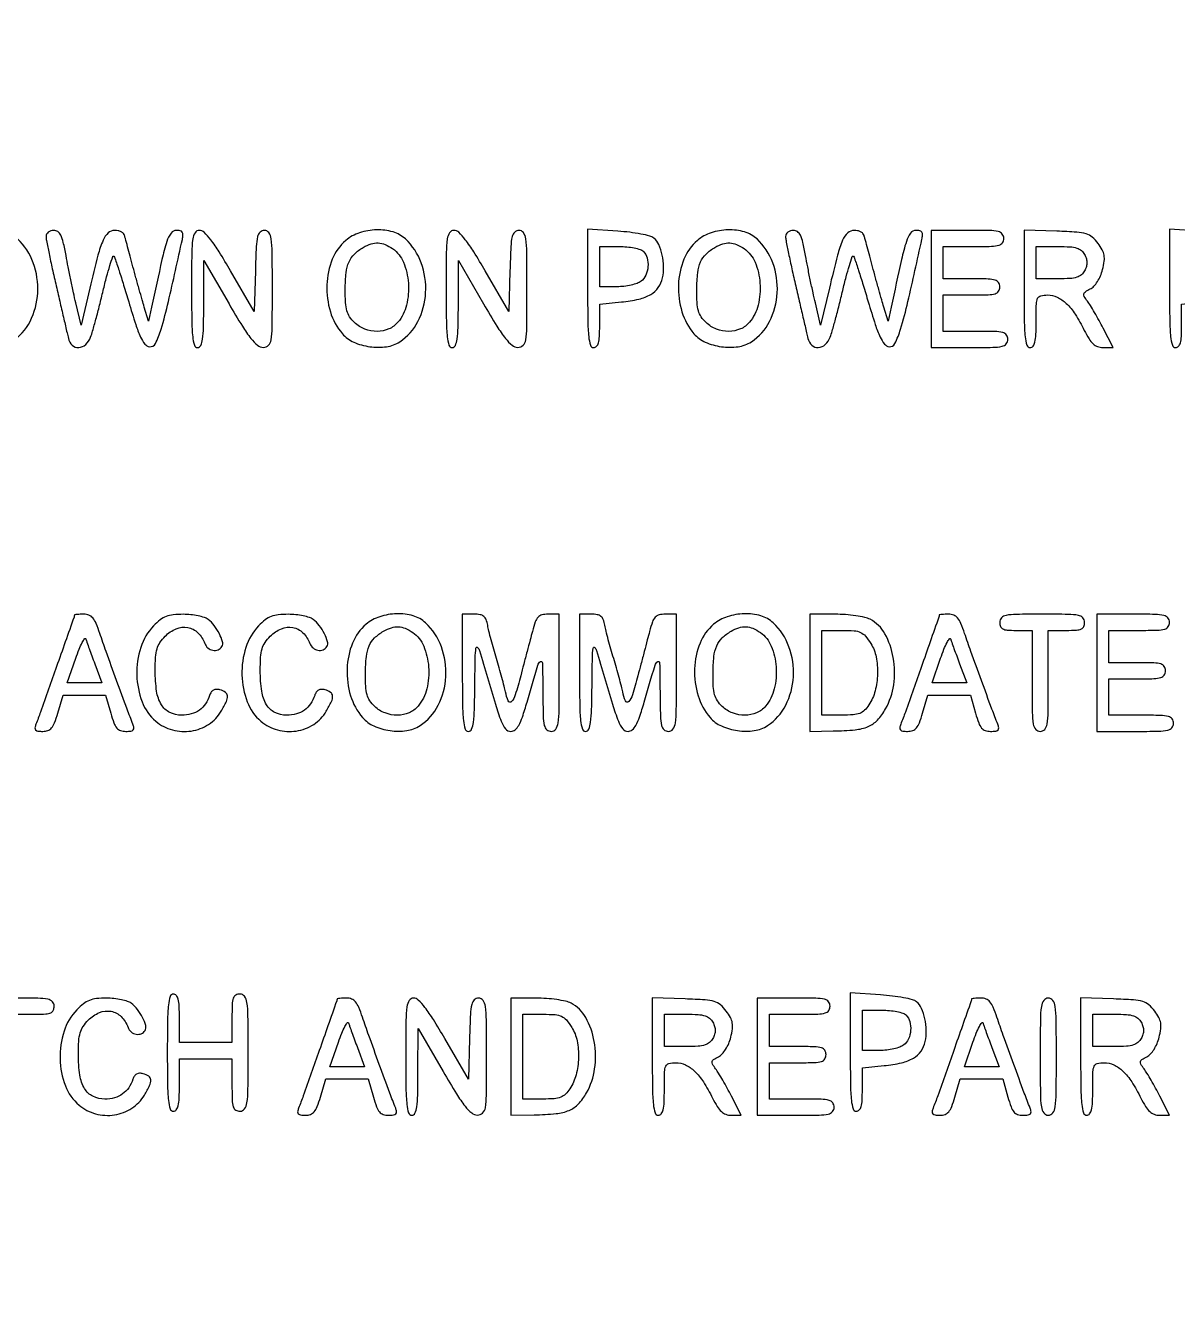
# Model space of a CAD drawing. Extents: x 0 to 1066, y 0 to 761.
# Drawn here: x 895.23 to 919.35, y 255.04 to 281.61 of the extents above; entities that cross this region are included whole.
import ezdxf

# ---------------------------------------------------------------- set-up
doc = ezdxf.new("R2010")
doc.units = 0
doc.header["$MEASUREMENT"] = 0

msp = doc.modelspace()

# ---------------------------------------------------------------- linework, layer by layer
for points in [[(183.390323, 95.266879, 0.000001), (192.989143, 95.254457, 0.000118)], [(479.458836, 95.240684, -0.000004), (502.524384, 95.211821, -0.198594)], [(710.559243, 95.267872, -0.000023), (733.258836, 95.240684, -0.000004), (756.324384, 95.211821, -0.198594)], [(542.992229, 95.24091, -0.000004), (565.972908, 95.212432, -0.198597)], [(606.442229, 95.24091, -0.000004), (629.422908, 95.212432, -0.198597)], [(669.892229, 95.24091, -0.000004), (692.872908, 95.212432, -0.198597)], [(895.068, 260.9064), (895.4487, 260.9064, 0.013964), (895.658458, 260.912259, 0.090841), (895.760663, 260.93695, 0.188085), (895.811234, 260.987995, 0.102588), (895.8294, 261.0756, 0.193568), (895.792202, 261.168085, 0.15568), (895.697213, 261.219621, 0.043488), (895.488205, 261.240867, 0.003595), (894.9411, 261.2448, 0.003595)]]:
    msp.add_lwpolyline(points, format="xyb")
for points in [[(409.06215, 749.15415), (40.8618, 749.132981), (40.8618, 380.65769), (40.8618, 12.1824), (501.2973, 12.1824), (961.7328, 12.1824), (961.7328, 380.646631), (961.7328, 749.110861), (961.41555, 749.1633, 0.040886), (961.153339, 749.184871, 0.000002), (934.190609, 749.194398, 0.000089), (904.448031, 749.199508, 0.000054), (869.1804, 749.195529, -0.000029), (813.61687, 749.186499, -0.000004), (696.10453, 749.175037, -0.000004), (556.774728, 749.163736, -0.000004)], [(893.813803, 277.106773, 0.123885), (893.530612, 276.714077, 0.085485), (893.417037, 276.175157, 0.082885), (893.489508, 275.613136, 0.104562), (893.741239, 275.154526, 0.111799), (893.979209, 274.978175, 0.06908), (894.315608, 274.882481, 0.069045), (894.665565, 274.882015, 0.111332), (894.943482, 274.986081, 0.131426), (895.324239, 275.41206, 0.103697), (895.484654, 276.011711, 0.101152), (895.39199, 276.638053, 0.118621), (895.061371, 277.137619, 0.118666), (894.801635, 277.284201, 0.075716), (894.455956, 277.328138, 0.073305), (894.100941, 277.266807, 0.095814)], [(895.6602, 277.191204, 0.047767), (895.668443, 277.105113, 0.002528), (895.722238, 276.834143, 0.003959), (895.790492, 276.512257, 0.00287), (895.871393, 276.154854, -0.000002), (895.9555, 275.792938, -0.000002), (896.033537, 275.457131, -0.000002), (896.099037, 275.175267, -0.000017), (896.126805, 275.05575, 0.147869), (896.208127, 274.914331, 0.205885), (896.343644, 274.864982, 0.176392), (896.489455, 274.927675, 0.11354), (896.592846, 275.082283, 0.021448), (896.635256, 275.210071, 0.003611), (896.704071, 275.458407, 0.003945), (896.780581, 275.751664, 0.003496), (896.855689, 276.058147, -0.006156), (896.92792, 276.346252, -0.010899), (896.995562, 276.581699, -0.005551), (897.056241, 276.769407, -0.556878), (897.07855, 276.77465, -0.11647), (897.10167, 276.737234, -0.001547), (897.187585, 276.476681, -0.004332), (897.283893, 276.172634, -0.00282), (897.390085, 275.819936, 0.006286), (897.536408, 275.345877, 0.030826), (897.638662, 275.085023, 0.058933), (897.728781, 274.939003, 0.190588), (897.825684, 274.883075, 0.326366), (897.948275, 274.947544, 0.039676), (898.066907, 275.247683, 0.018108), (898.221141, 275.825396, 0.002117), (898.513134, 277.12845, 0.040046), (898.526078, 277.22293, 0.15964), (898.511214, 277.278694, 0.190105), (898.468344, 277.309168, 0.060633), (898.389208, 277.3188, 0.243546), (898.276212, 277.26029, 0.075824), (898.188029, 277.084017, 0.023764), (898.086462, 276.70973, 0.001912), (897.869879, 275.7114), (897.806826, 275.4153), (897.716598, 275.7114, -0.004222), (897.672012, 275.862272, -0.001439), (897.609759, 276.082054, -0.00143), (897.542405, 276.325156, -0.001648), (897.479596, 276.5574, 0.00027), (897.421198, 276.775717, 0.000345), (897.367137, 276.976831, 0.000267), (897.3216, 277.145413, 0.002921), (897.302866, 277.21305, 0.133791), (897.278506, 277.253501, 0.071199), (897.230612, 277.287736, 0.062684), (897.16771, 277.310928, 0.057069), (897.098961, 277.3188, 0.191396), (896.961237, 277.264076, 0.101864), (896.854333, 277.111552, 0.038771), (896.746781, 276.798373, 0.004991), (896.57575, 276.109387), (896.391406, 275.33374), (896.282633, 275.79752, -0.004337), (896.234044, 276.013087, -0.002315), (896.17752, 276.280385, -0.002304), (896.122321, 276.553877, -0.003592), (896.077545, 276.79005, 0.011053), (896.020627, 277.067579, 0.057006), (895.968663, 277.21529, 0.121799), (895.905634, 277.29095, 0.159795), (895.820715, 277.3188, 0.077986), (895.759396, 277.309177, 0.090324), (895.707351, 277.281319, 0.100781), (895.672558, 277.239866, 0.124994)], [(898.7058, 276.0921, 0.003213), (898.710128, 275.418579, 0.022561), (898.729138, 275.091, 0.049302), (898.765053, 274.915277, 0.328801), (898.8327, 274.8654, 0.295501), (898.898072, 274.907731, 0.070336), (898.935806, 275.038431, 0.029944), (898.95584, 275.285994, 0.004715), (898.961437, 275.77485), (898.963274, 276.6843), (899.490187, 275.778157, 0.006242), (899.769561, 275.311224, 0.029041), (899.949282, 275.053937, 0.052989), (900.086526, 274.913438, 0.170079), (900.20745, 274.868707, 0.199339), (900.315731, 274.911473, 0.163117), (900.373425, 275.022906, 0.036571), (900.394504, 275.281781, 0.002034), (900.3978, 276.0921, 0.002367), (900.394169, 276.859272, 0.031318), (900.373784, 277.141583, 0.117824), (900.323977, 277.270277, 0.246563), (900.23156, 277.3188, 0.195513), (900.140755, 277.281882, 0.145553), (900.087452, 277.186456, 0.043894), (900.059939, 276.980193, 0.004128), (900.04121, 276.468918), (900.0171, 275.619036), (899.523917, 276.468918, 0.007787), (899.283838, 276.868183, 0.025041), (899.107001, 277.12281, 0.035073), (898.969147, 277.277718, 0.195814), (898.868267, 277.3188, 0.254619), (898.778261, 277.269788, 0.110911), (898.729751, 277.137958, 0.030502), (898.709487, 276.851786, 0.002427)], [(901.935403, 277.106773, 0.123885), (901.652212, 276.714077, 0.085485), (901.538637, 276.175157, 0.082885), (901.611108, 275.613136, 0.104562), (901.862839, 275.154526, 0.111799), (902.100809, 274.978175, 0.06908), (902.437208, 274.882481, 0.069045), (902.787165, 274.882015, 0.111332), (903.065082, 274.986081, 0.131426), (903.445839, 275.41206, 0.103697), (903.606254, 276.011711, 0.101152), (903.51359, 276.638053, 0.118621), (903.182971, 277.137619, 0.118666), (902.923235, 277.284201, 0.075716), (902.577556, 277.328138, 0.073305), (902.222541, 277.266807, 0.095814)], [(904.0356, 276.0921, 0.003213), (904.039928, 275.418579, 0.022561), (904.058938, 275.091, 0.049302), (904.094853, 274.915277, 0.328801), (904.1625, 274.8654, 0.295501), (904.227872, 274.907731, 0.070336), (904.265606, 275.038431, 0.029944), (904.28564, 275.285994, 0.004715), (904.291237, 275.77485), (904.293074, 276.6843), (904.819987, 275.778157, 0.006242), (905.099361, 275.311224, 0.029041), (905.279082, 275.053937, 0.052989), (905.416326, 274.913438, 0.170079), (905.53725, 274.868707, 0.199339), (905.645531, 274.911473, 0.163117), (905.703225, 275.022906, 0.036571), (905.724304, 275.281781, 0.002034), (905.7276, 276.0921, 0.002367), (905.723969, 276.859272, 0.031318), (905.703584, 277.141583, 0.117824), (905.653777, 277.270277, 0.246563), (905.56136, 277.3188, 0.195513), (905.470555, 277.281882, 0.145553), (905.417252, 277.186456, 0.043894), (905.389739, 276.980193, 0.004128), (905.37101, 276.468918), (905.3469, 275.619036), (904.853717, 276.468918, 0.007787), (904.613638, 276.868183, 0.025041), (904.436801, 277.12281, 0.035073), (904.298947, 277.277718, 0.195814), (904.198067, 277.3188, 0.254619), (904.108061, 277.269788, 0.110911), (904.059551, 277.137958, 0.030502), (904.039287, 276.851786, 0.002427)], [(906.9966, 276.103226, 0.003177), (907.000921, 275.423244, 0.022367), (907.019918, 275.092854, 0.048715), (907.05578, 274.915502, 0.329705), (907.1235, 274.8654, 0.208378), (907.183843, 274.89169, 0.11961), (907.223331, 274.962127, 0.055661), (907.244706, 275.093199, 0.012613), (907.2504, 275.318864), (907.2504, 275.772328), (907.70535, 275.819283, 0.029754), (908.071121, 275.879188, 0.076952), (908.319188, 275.976957, 0.106873), (908.477228, 276.121832, 0.100256), (908.565812, 276.32232, 0.058942), (908.588783, 276.554886, 0.048856), (908.55974, 276.802141, 0.051542), (908.488441, 277.019071, 0.114883), (908.383997, 277.156657, 0.111025), (908.300535, 277.199219, 0.015594), (908.110566, 277.24155, 0.017167), (907.878929, 277.277444, 0.01383), (907.628035, 277.300528), (906.9966, 277.341051)], [(909.295603, 277.106773, 0.123885), (909.012412, 276.714077, 0.085485), (908.898837, 276.175157, 0.082885), (908.971308, 275.613136, 0.104562), (909.223039, 275.154526, 0.111799), (909.461009, 274.978175, 0.06908), (909.797408, 274.882481, 0.069045), (910.147365, 274.882015, 0.111332), (910.425282, 274.986081, 0.131426), (910.806039, 275.41206, 0.103697), (910.966454, 276.011711, 0.101152), (910.87379, 276.638053, 0.118621), (910.543171, 277.137619, 0.118666), (910.283435, 277.284201, 0.075716), (909.937756, 277.328138, 0.073305), (909.582741, 277.266807, 0.095814)], [(911.142, 277.191204, 0.047767), (911.150243, 277.105113, 0.002528), (911.204038, 276.834143, 0.003959), (911.272292, 276.512257, 0.00287), (911.353193, 276.154854, -0.000002), (911.4373, 275.792938, -0.000002), (911.515337, 275.457131, -0.000002), (911.580837, 275.175267, -0.000017), (911.608605, 275.05575, 0.147869), (911.689927, 274.914331, 0.205885), (911.825444, 274.864982, 0.176392), (911.971255, 274.927675, 0.11354), (912.074646, 275.082283, 0.021448), (912.117056, 275.210071, 0.003611), (912.185871, 275.458407, 0.003945), (912.262381, 275.751664, 0.003496), (912.337489, 276.058147, -0.006156), (912.40972, 276.346252, -0.010899), (912.477362, 276.581699, -0.005551), (912.538041, 276.769407, -0.556878), (912.56035, 276.77465, -0.11647), (912.58347, 276.737234, -0.001547), (912.669385, 276.476681, -0.004332), (912.765693, 276.172634, -0.00282), (912.871885, 275.819936, 0.006286), (913.018208, 275.345877, 0.030826), (913.120462, 275.085023, 0.058933), (913.210581, 274.939003, 0.190588), (913.307484, 274.883075, 0.326366), (913.430075, 274.947544, 0.039676), (913.548707, 275.247683, 0.018108), (913.702941, 275.825396, 0.002117), (913.994934, 277.12845, 0.040046), (914.007878, 277.22293, 0.15964), (913.993014, 277.278694, 0.190105), (913.950144, 277.309168, 0.060633), (913.871008, 277.3188, 0.243546), (913.758012, 277.26029, 0.075824), (913.669829, 277.084017, 0.023764), (913.568262, 276.70973, 0.001912), (913.351679, 275.7114), (913.288626, 275.4153), (913.198398, 275.7114, -0.004222), (913.153812, 275.862272, -0.001439), (913.091559, 276.082054, -0.00143), (913.024205, 276.325156, -0.001648), (912.961396, 276.5574, 0.00027), (912.902998, 276.775717, 0.000345), (912.848937, 276.976831, 0.000267), (912.8034, 277.145413, 0.002921), (912.784666, 277.21305, 0.133791), (912.760306, 277.253501, 0.071199), (912.712412, 277.287736, 0.062684), (912.64951, 277.310928, 0.057069), (912.580761, 277.3188, 0.191396), (912.443037, 277.264076, 0.101864), (912.336133, 277.111552, 0.038771), (912.228581, 276.798373, 0.004991), (912.05755, 276.109387), (911.873206, 275.33374), (911.764433, 275.79752, -0.004337), (911.715844, 276.013087, -0.002315), (911.65932, 276.280385, -0.002304), (911.604121, 276.553877, -0.003592), (911.559345, 276.79005, 0.011053), (911.502427, 277.067579, 0.057006), (911.450463, 277.21529, 0.121799), (911.387434, 277.29095, 0.159795), (911.302515, 277.3188, 0.077986), (911.241196, 277.309177, 0.090324), (911.189151, 277.281319, 0.100781), (911.154358, 277.239866, 0.124994)], [(914.1876, 276.0921), (914.1876, 274.8654), (914.9913, 274.8654, 0.004147), (915.482009, 274.86947, 0.047763), (915.673388, 274.891003, 0.16431), (915.760794, 274.942593, 0.179874), (915.795, 275.0346, 0.157888), (915.76546, 275.125816, 0.176663), (915.68925, 275.177363, 0.055952), (915.524378, 275.199453, 0.005351), (915.1182, 275.2038), (914.4414, 275.2038), (914.4414, 275.5845), (914.4414, 275.9652), (915.0336, 275.9652, 0.006583), (915.383492, 275.969807, 0.063075), (915.530625, 275.992393, 0.183695), (915.59947, 276.043826, 0.142406), (915.6258, 276.1344, 0.142406), (915.59947, 276.224974, 0.183695), (915.530625, 276.276407, 0.063075), (915.383492, 276.298993, 0.006583), (915.0336, 276.3036), (914.4414, 276.3036), (914.4414, 276.642), (914.4414, 276.9804), (915.0759, 276.9804, 0.005909), (915.453926, 276.984867, 0.059311), (915.609938, 277.00719, 0.180365), (915.682456, 277.058688, 0.150217), (915.7104, 277.1496, 0.17273), (915.677727, 277.241357, 0.168559), (915.594075, 277.29295, 0.050222), (915.411522, 277.314649, 0.004487), (914.949, 277.3188), (914.1876, 277.3188)], [(916.1334, 276.095521, 0.003202), (916.137726, 275.420013, 0.022501), (916.156732, 275.09157, 0.049121), (916.19263, 274.915347, 0.329081), (916.2603, 274.8654, 0.232029), (916.322037, 274.89568, 0.108427), (916.361169, 274.9782, 0.047315), (916.381901, 275.134057, 0.00942), (916.3872, 275.4153, -0.00595), (916.391507, 275.777265, -0.096871), (916.417544, 275.895398, -0.238613), (916.48221, 275.949015, -0.056005), (916.626253, 275.9652, -0.111153), (916.827705, 275.919856, -0.081177), (917.01702, 275.789001, -0.058854), (917.20271, 275.562371, -0.025924), (917.394572, 275.22495, 0.021841), (917.494316, 275.046153, 0.069009), (917.58147, 274.940627, 0.100305), (917.673978, 274.884832, 0.085906), (917.786245, 274.8654), (917.99745, 274.8654), (917.791273, 275.26725, 0.006834), (917.703206, 275.433272, 0.006481), (917.609098, 275.599812, 0.006451), (917.522051, 275.74496, 0.022591), (917.460627, 275.835075, -0.02569), (917.394048, 275.934064, -0.192002), (917.385129, 275.988864, -0.198014), (917.416463, 276.03379, -0.027525), (917.517328, 276.090975, 0.089041), (917.595281, 276.148814, 0.046566), (917.669798, 276.244476, 0.042448), (917.733034, 276.364802, 0.038847), (917.777264, 276.497663, 0.026721), (917.811234, 276.674022, 0.076578), (917.809242, 276.798441, 0.082928), (917.770216, 276.910784, 0.035157), (917.683872, 277.045462, 0.057331), (917.561302, 277.17574, 0.10358), (917.432917, 277.245032, 0.055706), (917.237785, 277.279974, 0.007564), (916.822558, 277.301071), (916.1334, 277.325643)], [(919.179, 276.103226, 0.003177), (919.183321, 275.423244, 0.022367), (919.202318, 275.092854, 0.048715), (919.23818, 274.915502, 0.329705), (919.3059, 274.8654, 0.208378), (919.366243, 274.89169, 0.11961), (919.405731, 274.962127, 0.055661), (919.427106, 275.093199, 0.012613), (919.4328, 275.318864), (919.4328, 275.772328), (919.88775, 275.819283, 0.029754), (920.253521, 275.879188, 0.076952), (920.501588, 275.976957, 0.106873), (920.659628, 276.121832, 0.100256), (920.748212, 276.32232, 0.058942), (920.771183, 276.554886, 0.048856), (920.74214, 276.802141, 0.051542), (920.670841, 277.019071, 0.114883), (920.566397, 277.156657, 0.111025), (920.482935, 277.199219, 0.015594), (920.292966, 277.24155, 0.017167), (920.061329, 277.277444, 0.01383), (919.810435, 277.300528), (919.179, 277.341051)], [(902.914497, 276.935039, -0.143223), (903.142198, 276.650723, -0.079931), (903.24466, 276.215553, -0.077332), (903.206465, 275.754418, -0.11509), (903.025196, 275.39415, -0.119537), (902.836784, 275.254595, -0.098447), (902.591127, 275.203952, -0.09388), (902.334677, 275.250662, -0.097006), (902.116403, 275.387747, -0.056872), (902.015483, 275.50684, -0.080028), (901.957587, 275.633196, -0.054705), (901.929763, 275.804924, -0.014142), (901.923291, 276.085697, -0.025001), (901.942355, 276.430555, -0.075567), (902.001782, 276.657538, -0.098225), (902.115237, 276.822405, -0.062967), (902.3013, 276.962819, -0.051006), (902.466066, 277.036158, -0.090781), (902.612714, 277.056195, -0.090761), (902.756971, 277.022981, -0.050966)], [(908.16408, 276.87888, -0.13151), (908.243234, 276.741869, -0.084316), (908.2606, 276.557915, -0.084006), (908.216213, 276.377881, -0.128741), (908.11755, 276.252167, -0.079472), (908.036195, 276.208701, -0.027293), (907.907372, 276.172004, -0.026323), (907.758463, 276.146396, -0.027554), (907.60995, 276.137091), (907.2504, 276.1344), (907.2504, 276.5574), (907.2504, 276.9804), (907.65648, 276.9804, -0.022886), (907.819385, 276.97294, -0.026473), (907.973096, 276.950579, -0.026952), (908.099295, 276.918181, -0.120635)], [(910.274697, 276.935039, -0.143223), (910.502398, 276.650723, -0.079931), (910.60486, 276.215553, -0.077332), (910.566665, 275.754418, -0.11509), (910.385396, 275.39415, -0.119537), (910.196984, 275.254595, -0.098447), (909.951327, 275.203952, -0.09388), (909.694877, 275.250662, -0.097006), (909.476603, 275.387747, -0.056872), (909.375683, 275.50684, -0.080028), (909.317787, 275.633196, -0.054705), (909.289963, 275.804924, -0.014142), (909.283491, 276.085697, -0.025001), (909.302555, 276.430555, -0.075567), (909.361982, 276.657538, -0.098225), (909.475437, 276.822405, -0.062967), (909.6615, 276.962819, -0.051006), (909.826266, 277.036158, -0.090781), (909.972914, 277.056195, -0.090761), (910.117171, 277.022981, -0.050966)], [(917.4024, 276.8112, -0.049536), (917.438562, 276.723826, -0.073486), (917.450653, 276.642, -0.073486), (917.438562, 276.560174, -0.049536), (917.4024, 276.4728, -0.09537), (917.333505, 276.387875, -0.100861), (917.239266, 276.336633, -0.059921), (917.094232, 276.310648, -0.014397), (916.849523, 276.3036), (916.3872, 276.3036), (916.3872, 276.642), (916.3872, 276.9804), (916.849523, 276.9804, -0.014397), (917.094232, 276.973352, -0.059921), (917.239266, 276.947367, -0.100861), (917.333505, 276.896125, -0.09537)], [(896.252395, 269.26065, -0.084799), (896.245891, 269.222634, -0.000052), (895.87992, 268.183862, -0.000388), (895.544376, 267.234128, -0.009822), (895.447375, 266.97645, 0.060048), (895.427783, 266.902719, 0.230938), (895.442032, 266.858862, 0.170663), (895.490125, 266.834754, 0.031659), (895.590379, 266.8284, 0.086283), (895.698494, 266.847197, 0.134827), (895.775323, 266.901159, 0.082591), (895.837396, 267.00817, 0.018432), (895.904868, 267.2091), (896.017276, 267.5898), (896.462243, 267.5898), (896.907211, 267.5898), (897.0138, 267.2091, 0.017944), (897.079185, 267.00419, 0.087286), (897.139412, 266.898731, 0.141822), (897.216634, 266.846352, 0.078722), (897.329946, 266.8284, 0.029308), (897.435092, 266.834568, 0.166988), (897.484822, 266.858476, 0.236769), (897.499664, 266.902266, 0.061225), (897.47989, 266.97645, -0.006965), (897.357601, 267.292806, -0.001209), (897.136345, 267.89424, -0.001323), (896.916617, 268.500987, -0.005089), (896.784852, 268.87995, 0.017403), (896.706081, 269.0897, 0.074917), (896.637322, 269.203475, 0.125362), (896.557616, 269.261372, 0.094981), (896.451049, 269.2818, 0.00999), (896.374884, 269.280278, 0.016528), (896.310752, 269.275587, 0.010464), (896.259648, 269.269062, 0.371455)], [(897.911029, 269.03732, 0.114205), (897.643161, 268.58694, 0.083506), (897.560234, 268.008964, 0.085163), (897.670764, 267.446494, 0.127519), (897.959203, 267.040427, 0.108551), (898.305066, 266.858935, 0.105254), (898.699205, 266.836343, 0.106878), (899.063622, 266.975773, 0.11522), (899.326318, 267.250512, 0.021165), (899.434999, 267.453661, 0.127063), (899.458165, 267.570249, 0.232712), (899.415427, 267.645958, 0.086167), (899.300943, 267.698143, 0.067058), (899.224089, 267.707555, 0.120753), (899.162962, 267.691791, 0.12276), (899.116709, 267.649809, 0.07065), (899.083901, 267.581611, -0.072622), (898.997776, 267.404371, -0.089596), (898.869295, 267.273459, -0.08774), (898.700831, 267.193938, -0.066597), (898.497987, 267.1668, -0.114856), (898.247875, 267.225022, -0.145297), (898.074322, 267.385408, -0.099183), (897.974715, 267.668334, -0.035212), (897.9444, 268.098269, -0.014703), (897.952729, 268.381443, -0.055361), (897.982625, 268.556221, -0.07729), (898.044079, 268.688712, -0.049247), (898.152055, 268.820345, -0.096703), (898.385625, 268.977612, -0.146157), (898.627627, 269.004224, -0.15206), (898.837832, 268.89411, -0.107279), (898.983338, 268.66845, 0.127947), (899.049611, 268.574326, 0.131147), (899.15276, 268.525514, 0.142401), (899.260076, 268.536466, 0.159485), (899.339219, 268.603252, 0.211029), (899.353363, 268.705373, 0.047286), (899.287819, 268.872949, 0.046742), (899.179702, 269.04511, 0.065556), (899.051531, 269.173359, 0.088545), (898.974429, 269.213319, 0.025252), (898.843336, 269.246936, 0.02458), (898.688906, 269.270494, 0.023821), (898.531278, 269.279109, 0.026305), (898.32123, 269.269519, 0.068477), (898.174386, 269.234366, 0.074054), (898.049248, 269.162792, 0.034872)], [(900.110629, 269.03732, 0.114205), (899.842761, 268.58694, 0.083506), (899.759834, 268.008964, 0.085163), (899.870364, 267.446494, 0.127519), (900.158803, 267.040427, 0.108551), (900.504666, 266.858935, 0.105254), (900.898805, 266.836343, 0.106878), (901.263222, 266.975773, 0.11522), (901.525918, 267.250512, 0.021165), (901.634599, 267.453661, 0.127063), (901.657765, 267.570249, 0.232712), (901.615027, 267.645958, 0.086167), (901.500543, 267.698143, 0.067058), (901.423689, 267.707555, 0.120753), (901.362562, 267.691791, 0.12276), (901.316309, 267.649809, 0.07065), (901.283501, 267.581611, -0.072622), (901.197376, 267.404371, -0.089596), (901.068895, 267.273459, -0.08774), (900.900431, 267.193938, -0.066597), (900.697587, 267.1668, -0.114856), (900.447475, 267.225022, -0.145297), (900.273922, 267.385408, -0.099183), (900.174315, 267.668334, -0.035212), (900.144, 268.098269, -0.014703), (900.152329, 268.381443, -0.055361), (900.182225, 268.556221, -0.07729), (900.243679, 268.688712, -0.049247), (900.351655, 268.820345, -0.096703), (900.585225, 268.977612, -0.146157), (900.827227, 269.004224, -0.15206), (901.037432, 268.89411, -0.107279), (901.182938, 268.66845, 0.127947), (901.249211, 268.574326, 0.131147), (901.35236, 268.525514, 0.142401), (901.459676, 268.536466, 0.159485), (901.538819, 268.603252, 0.211029), (901.552963, 268.705373, 0.047286), (901.487419, 268.872949, 0.046742), (901.379302, 269.04511, 0.065556), (901.251131, 269.173359, 0.088545), (901.174029, 269.213319, 0.025252), (901.042936, 269.246936, 0.02458), (900.888506, 269.270494, 0.023821), (900.730878, 269.279109, 0.026305), (900.52083, 269.269519, 0.068477), (900.373986, 269.234366, 0.074054), (900.248848, 269.162792, 0.034872)], [(902.358403, 269.069773, 0.123885), (902.075212, 268.677077, 0.085485), (901.961637, 268.138157, 0.082885), (902.034108, 267.576136, 0.104562), (902.285839, 267.117526, 0.111799), (902.523809, 266.941175, 0.06908), (902.860208, 266.845481, 0.069045), (903.210165, 266.845015, 0.111332), (903.488082, 266.949081, 0.131426), (903.868839, 267.37506, 0.103697), (904.029254, 267.974711, 0.101152), (903.93659, 268.601053, 0.118621), (903.605971, 269.100619, 0.118666), (903.346235, 269.247201, 0.075716), (903.000556, 269.291138, 0.073305), (902.645541, 269.229807, 0.095814)], [(904.374, 268.0551, 0.003213), (904.378328, 267.381579, 0.022561), (904.397338, 267.054, 0.049302), (904.433253, 266.878277, 0.328801), (904.5009, 266.8284, 0.305395), (904.567134, 266.873016, 0.062503), (904.605402, 267.016664, 0.027449), (904.62721, 267.28656, 0.004264), (904.636437, 267.82245, -0.002416), (904.643785, 268.365922, -0.029471), (904.659846, 268.573343, -0.603012), (904.691612, 268.584914, -0.138127), (904.732091, 268.5204, 0.001112), (905.065607, 267.394784, 0.020238), (905.187204, 267.040651, 0.077221), (905.279419, 266.881577, 0.226588), (905.390737, 266.8284, 0.178321), (905.478945, 266.860892, 0.090477), (905.554767, 266.953802, 0.045479), (905.631422, 267.12868, 0.010027), (905.729009, 267.44175, -0.001209), (905.955305, 268.215515, -0.180504), (906.010126, 268.288517, -0.586533), (906.051168, 268.266553, -0.002598), (906.059321, 267.65325, 0.004063), (906.067482, 267.15021, 0.046466), (906.090647, 266.953491, 0.159576), (906.142938, 266.863536, 0.183972), (906.2352, 266.8284, 0.240299), (906.329522, 266.876509, 0.123223), (906.380333, 267.002887, 0.031956), (906.400811, 267.282238, 0.002322), (906.4044, 268.0551), (906.4044, 269.2818), (906.169835, 269.2818, 0.057703), (906.039747, 269.266737, 0.150789), (905.959417, 269.219684, 0.102355), (905.901477, 269.122496, 0.018959), (905.84048, 268.92225, 0.000085), (905.793737, 268.744826, 0.000034), (905.72945, 268.500572, 0.000033), (905.660016, 268.23662, 0.000041), (905.595614, 267.99165, -0.009374), (905.482179, 267.590752, -0.115475), (905.403191, 267.454201, -0.538762), (905.336254, 267.465823, -0.053672), (905.277597, 267.65325, 0.012912), (905.250467, 267.773509, 0.003926), (905.203247, 267.954241, 0.003928), (905.147136, 268.155994, 0.004276), (905.089378, 268.3512, -0.00492), (905.031894, 268.546406, -0.004529), (904.976602, 268.748159, -0.004526), (904.930571, 268.928901, -0.014927), (904.904881, 269.04915, 0.043617), (904.871978, 269.169063, 0.134321), (904.823398, 269.236821, 0.130778), (904.746229, 269.271434, 0.040414), (904.618198, 269.2818), (904.374, 269.2818)], [(906.8274, 268.0551, 0.003213), (906.831728, 267.381579, 0.022561), (906.850738, 267.054, 0.049302), (906.886653, 266.878277, 0.328801), (906.9543, 266.8284, 0.305395), (907.020534, 266.873016, 0.062503), (907.058802, 267.016664, 0.027449), (907.08061, 267.28656, 0.004264), (907.089837, 267.82245, -0.002416), (907.097185, 268.365922, -0.029471), (907.113246, 268.573343, -0.603012), (907.145012, 268.584914, -0.138127), (907.185491, 268.5204, 0.001112), (907.519007, 267.394784, 0.020238), (907.640604, 267.040651, 0.077221), (907.732819, 266.881577, 0.226588), (907.844137, 266.8284, 0.178321), (907.932345, 266.860892, 0.090477), (908.008167, 266.953802, 0.045479), (908.084822, 267.12868, 0.010027), (908.182409, 267.44175, -0.001209), (908.408705, 268.215515, -0.180504), (908.463526, 268.288517, -0.586533), (908.504568, 268.266553, -0.002598), (908.512721, 267.65325, 0.004063), (908.520882, 267.15021, 0.046466), (908.544047, 266.953491, 0.159576), (908.596338, 266.863536, 0.183972), (908.6886, 266.8284, 0.240299), (908.782922, 266.876509, 0.123223), (908.833733, 267.002887, 0.031956), (908.854211, 267.282238, 0.002322), (908.8578, 268.0551), (908.8578, 269.2818), (908.623235, 269.2818, 0.057703), (908.493147, 269.266737, 0.150789), (908.412817, 269.219684, 0.102355), (908.354877, 269.122496, 0.018959), (908.29388, 268.92225, 0.000085), (908.247137, 268.744826, 0.000034), (908.18285, 268.500572, 0.000033), (908.113416, 268.23662, 0.000041), (908.049014, 267.99165, -0.009374), (907.935579, 267.590752, -0.115475), (907.856591, 267.454201, -0.538762), (907.789654, 267.465823, -0.053672), (907.730997, 267.65325, 0.012912), (907.703867, 267.773509, 0.003926), (907.656647, 267.954241, 0.003928), (907.600536, 268.155994, 0.004276), (907.542778, 268.3512, -0.00492), (907.485294, 268.546406, -0.004529), (907.430002, 268.748159, -0.004526), (907.383971, 268.928901, -0.014927), (907.358281, 269.04915, 0.043617), (907.325378, 269.169063, 0.134321), (907.276798, 269.236821, 0.130778), (907.199629, 269.271434, 0.040414), (907.071598, 269.2818), (906.8274, 269.2818)], [(909.634003, 269.069773, 0.123885), (909.350812, 268.677077, 0.085485), (909.237237, 268.138157, 0.082885), (909.309708, 267.576136, 0.104562), (909.561439, 267.117526, 0.111799), (909.799409, 266.941175, 0.06908), (910.135808, 266.845481, 0.069045), (910.485765, 266.845015, 0.111332), (910.763682, 266.949081, 0.131426), (911.144439, 267.37506, 0.103697), (911.304854, 267.974711, 0.101152), (911.21219, 268.601053, 0.118621), (910.881571, 269.100619, 0.118666), (910.621835, 269.247201, 0.075716), (910.276156, 269.291138, 0.073305), (909.921141, 269.229807, 0.095814)], [(911.6496, 268.0551), (911.6496, 266.8284), (912.13605, 266.836833, 0.018847), (912.59902, 266.862333, 0.076273), (912.872429, 266.930681, 0.107083), (913.063618, 267.064469, 0.057946), (913.233822, 267.297364, 0.09461), (913.404813, 267.802018, 0.077415), (913.395401, 268.372631, 0.083451), (913.219767, 268.873065, 0.148656), (912.909584, 269.174803, 0.065462), (912.79724, 269.215266, 0.01784), (912.611259, 269.248974, 0.017725), (912.395631, 269.272391, 0.017594), (912.17835, 269.280553), (911.6496, 269.2818)], [(914.356795, 269.26065, -0.084799), (914.350291, 269.222634, -0.000052), (913.98432, 268.183862, -0.000388), (913.648776, 267.234128, -0.009822), (913.551775, 266.97645, 0.060048), (913.532183, 266.902719, 0.230938), (913.546432, 266.858862, 0.170663), (913.594525, 266.834754, 0.031659), (913.694779, 266.8284, 0.086283), (913.802894, 266.847197, 0.134827), (913.879723, 266.901159, 0.082591), (913.941796, 267.00817, 0.018432), (914.009268, 267.2091), (914.121676, 267.5898), (914.566643, 267.5898), (915.011611, 267.5898), (915.1182, 267.2091, 0.017944), (915.183585, 267.00419, 0.087286), (915.243812, 266.898731, 0.141822), (915.321034, 266.846352, 0.078722), (915.434346, 266.8284, 0.029308), (915.539492, 266.834568, 0.166988), (915.589222, 266.858476, 0.236769), (915.604064, 266.902266, 0.061225), (915.58429, 266.97645, -0.006965), (915.462001, 267.292806, -0.001209), (915.240745, 267.89424, -0.001323), (915.021017, 268.500987, -0.005089), (914.889252, 268.87995, 0.017403), (914.810481, 269.0897, 0.074917), (914.741722, 269.203475, 0.125362), (914.662016, 269.261372, 0.094981), (914.555449, 269.2818, 0.00999), (914.479284, 269.280278, 0.016528), (914.415152, 269.275587, 0.010464), (914.364048, 269.269062, 0.371455)], [(915.6258, 269.1126, 0.094959), (915.642363, 269.026174, 0.184152), (915.68925, 268.975125, 0.098846), (915.782239, 268.94973, 0.017388), (915.9642, 268.9434), (916.3026, 268.9434), (916.3026, 267.8859, 0.002827), (916.306331, 267.225941, 0.036854), (916.327134, 266.981738, 0.138781), (916.378394, 266.871268, 0.218517), (916.4718, 266.8284, 0.218517), (916.565206, 266.871268, 0.138781), (916.616466, 266.981738, 0.036854), (916.637269, 267.225941, 0.002827), (916.641, 267.8859), (916.641, 268.9434), (917.0217, 268.9434, 0.013964), (917.231458, 268.949259, 0.090841), (917.333663, 268.97395, 0.188085), (917.384234, 269.024995, 0.102588), (917.4024, 269.1126, 0.193568), (917.365202, 269.205085, 0.15568), (917.270213, 269.256621, 0.043488), (917.061205, 269.277867, 0.003595), (916.5141, 269.2818, 0.003595), (915.966995, 269.277867, 0.043488), (915.757988, 269.256621, 0.15568), (915.662998, 269.205085, 0.193568)], [(917.6562, 268.0551), (917.6562, 266.8284), (918.4599, 266.8284, 0.004147), (918.950609, 266.83247, 0.047763), (919.141988, 266.854003, 0.16431), (919.229394, 266.905593, 0.179874), (919.2636, 266.9976, 0.157888), (919.23406, 267.088816, 0.176663), (919.15785, 267.140362, 0.055952), (918.992978, 267.162453, 0.005351), (918.5868, 267.1668), (917.91, 267.1668), (917.91, 267.5475), (917.91, 267.9282), (918.5022, 267.9282, 0.006583), (918.852092, 267.932807, 0.063075), (918.999225, 267.955393, 0.183695), (919.06807, 268.006826, 0.142406), (919.0944, 268.0974, 0.142406), (919.06807, 268.187974, 0.183695), (918.999225, 268.239407, 0.063075), (918.852092, 268.261993, 0.006583), (918.5022, 268.2666), (917.91, 268.2666), (917.91, 268.605), (917.91, 268.9434), (918.5445, 268.9434, 0.005909), (918.922526, 268.947867, 0.059311), (919.078538, 268.97019, 0.180365), (919.151056, 269.021688, 0.150217), (919.179, 269.1126, 0.17273), (919.146327, 269.204357, 0.168559), (919.062675, 269.25595, 0.050222), (918.880122, 269.277649, 0.004487), (918.4176, 269.2818), (917.6562, 269.2818)], [(903.337497, 268.898039, -0.143223), (903.565198, 268.613723, -0.079931), (903.66766, 268.178553, -0.077332), (903.629465, 267.717418, -0.11509), (903.448196, 267.35715, -0.119537), (903.259784, 267.217595, -0.098447), (903.014127, 267.166952, -0.09388), (902.757677, 267.213662, -0.097006), (902.539403, 267.350747, -0.056872), (902.438483, 267.46984, -0.080028), (902.380587, 267.596196, -0.054705), (902.352763, 267.767924, -0.014142), (902.346291, 268.048697, -0.025001), (902.365355, 268.393555, -0.075567), (902.424782, 268.620538, -0.098225), (902.538237, 268.785405, -0.062967), (902.7243, 268.925819, -0.051006), (902.889066, 268.999158, -0.090781), (903.035714, 269.019195, -0.090761), (903.179971, 268.985981, -0.050966)], [(910.613097, 268.898039, -0.143223), (910.840798, 268.613723, -0.079931), (910.94326, 268.178553, -0.077332), (910.905065, 267.717418, -0.11509), (910.723796, 267.35715, -0.119537), (910.535384, 267.217595, -0.098447), (910.289727, 267.166952, -0.09388), (910.033277, 267.213662, -0.097006), (909.815003, 267.350747, -0.056872), (909.714083, 267.46984, -0.080028), (909.656187, 267.596196, -0.054705), (909.628363, 267.767924, -0.014142), (909.621891, 268.048697, -0.025001), (909.640955, 268.393555, -0.075567), (909.700382, 268.620538, -0.098225), (909.813837, 268.785405, -0.062967), (909.9999, 268.925819, -0.051006), (910.164666, 268.999158, -0.090781), (910.311314, 269.019195, -0.090761), (910.455571, 268.985981, -0.050966)], [(912.924553, 268.66845, -0.090931), (913.036874, 268.386731, -0.056823), (913.066935, 268.031809, -0.056208), (913.016025, 267.673988, -0.081785), (912.88723, 267.383109, -0.053857), (912.793967, 267.269566, -0.102503), (912.694965, 267.205935, -0.073821), (912.557288, 267.175209, -0.018052), (912.32445, 267.1668), (911.9034, 267.1668), (911.9034, 268.0551), (911.9034, 268.9434), (912.327643, 268.9434, -0.017821), (912.577618, 268.934488, -0.090339), (912.712117, 268.899935, -0.111314), (912.811876, 268.823566, -0.033754)], [(896.678555, 268.24545), (896.828344, 267.8436), (896.466038, 267.8436), (896.103732, 267.8436), (896.281543, 268.358018, -0.011999), (896.352293, 268.547824, -0.026422), (896.417317, 268.688259, -0.047278), (896.467634, 268.764901, -0.601846), (896.49406, 268.759868, 0.009837), (896.515896, 268.693695, 0.001488), (896.562571, 268.562323, 0.001668), (896.618662, 268.407556, 0.001442)], [(914.782955, 268.24545), (914.932744, 267.8436), (914.570438, 267.8436), (914.208132, 267.8436), (914.385943, 268.358018, -0.011999), (914.456693, 268.547824, -0.026422), (914.521717, 268.688259, -0.047278), (914.572034, 268.764901, -0.601846), (914.59846, 268.759868, 0.009837), (914.620296, 268.693695, 0.001488), (914.666971, 268.562323, 0.001668), (914.723062, 268.407556, 0.001442)], [(896.303629, 261.00032, 0.114205), (896.035761, 260.54994, 0.083506), (895.952834, 259.971964, 0.085163), (896.063364, 259.409494, 0.127519), (896.351803, 259.003427, 0.108551), (896.697666, 258.821935, 0.105254), (897.091805, 258.799343, 0.106878), (897.456222, 258.938773, 0.11522), (897.718918, 259.213512, 0.021165), (897.827599, 259.416661, 0.127063), (897.850765, 259.533249, 0.232712), (897.808027, 259.608958, 0.086167), (897.693543, 259.661143, 0.067058), (897.616689, 259.670555, 0.120753), (897.555562, 259.654791, 0.12276), (897.509309, 259.612809, 0.07065), (897.476501, 259.544611, -0.072622), (897.390376, 259.367371, -0.089596), (897.261895, 259.236459, -0.08774), (897.093431, 259.156938, -0.066597), (896.890587, 259.1298, -0.114856), (896.640475, 259.188022, -0.145297), (896.466922, 259.348408, -0.099183), (896.367315, 259.631334, -0.035212), (896.337, 260.061269, -0.014703), (896.345329, 260.344443, -0.055361), (896.375225, 260.519221, -0.07729), (896.436679, 260.651712, -0.049247), (896.544655, 260.783345, -0.096703), (896.778225, 260.940612, -0.146157), (897.020227, 260.967224, -0.15206), (897.230432, 260.85711, -0.107279), (897.375938, 260.63145, 0.127947), (897.442211, 260.537326, 0.131147), (897.54536, 260.488514, 0.142401), (897.652676, 260.499466, 0.159485), (897.731819, 260.566252, 0.211029), (897.745963, 260.668373, 0.047286), (897.680419, 260.835949, 0.046742), (897.572302, 261.00811, 0.065556), (897.444131, 261.136359, 0.088545), (897.367029, 261.176319, 0.025252), (897.235936, 261.209936, 0.02458), (897.081506, 261.233494, 0.023821), (896.923878, 261.242109, 0.026305), (896.71383, 261.232519, 0.068477), (896.566986, 261.197366, 0.074054), (896.441848, 261.125792, 0.034872)], [(898.1982, 260.1027, 0.003213), (898.202528, 259.429179, 0.022561), (898.221538, 259.1016, 0.049302), (898.257453, 258.925877, 0.328801), (898.3251, 258.876, 0.232029), (898.386837, 258.90628, 0.108427), (898.425969, 258.9888, 0.047315), (898.446701, 259.144657, 0.00942), (898.452, 259.4259), (898.452, 259.9758), (899.0019, 259.9758), (899.5518, 259.9758), (899.5518, 259.4259, 0.007414), (899.556571, 259.10412, 0.067313), (899.579458, 258.965888, 0.186514), (899.630813, 258.900704, 0.134481), (899.721, 258.876, 0.240299), (899.815322, 258.924109, 0.123223), (899.866133, 259.050487, 0.031956), (899.886611, 259.329838, 0.002322), (899.8902, 260.1027, 0.002322), (899.886611, 260.875562, 0.031956), (899.866133, 261.154913, 0.123223), (899.815322, 261.281291, 0.240299), (899.721, 261.3294, 0.12648), (899.631268, 261.306332, 0.188641), (899.58, 261.2448, 0.072107), (899.556767, 261.115498, 0.008455), (899.5518, 260.8218), (899.5518, 260.3142), (899.0019, 260.3142), (898.452, 260.3142), (898.452, 260.8218, 0.010614), (898.446547, 261.078641, 0.050675), (898.425563, 261.22365, 0.113455), (898.386268, 261.30083, 0.222027), (898.3251, 261.3294, 0.328801), (898.257453, 261.279523, 0.049302), (898.221538, 261.1038, 0.022561), (898.202528, 260.776221, 0.003213)], [(901.751395, 261.22365, -0.084799), (901.744891, 261.185634, -0.000052), (901.37892, 260.146862, -0.000388), (901.043376, 259.197128, -0.009822), (900.946375, 258.93945, 0.060048), (900.926783, 258.865719, 0.230938), (900.941032, 258.821862, 0.170663), (900.989125, 258.797754, 0.031659), (901.089379, 258.7914, 0.086283), (901.197494, 258.810197, 0.134827), (901.274323, 258.864159, 0.082591), (901.336396, 258.97117, 0.018432), (901.403868, 259.1721), (901.516276, 259.5528), (901.961243, 259.5528), (902.406211, 259.5528), (902.5128, 259.1721, 0.017944), (902.578185, 258.96719, 0.087286), (902.638412, 258.861731, 0.141822), (902.715634, 258.809352, 0.078722), (902.828946, 258.7914, 0.029308), (902.934092, 258.797568, 0.166988), (902.983822, 258.821476, 0.236769), (902.998664, 258.865266, 0.061225), (902.97889, 258.93945, -0.006965), (902.856601, 259.255806, -0.001209), (902.635345, 259.85724, -0.001323), (902.415617, 260.463987, -0.005089), (902.283852, 260.84295, 0.017403), (902.205081, 261.0527, 0.074917), (902.136322, 261.166475, 0.125362), (902.056616, 261.224372, 0.094981), (901.950049, 261.2448, 0.00999), (901.873884, 261.243278, 0.016528), (901.809752, 261.238587, 0.010464), (901.758648, 261.232062, 0.371455)], [(903.1896, 260.0181, 0.003213), (903.193928, 259.344579, 0.022561), (903.212938, 259.017, 0.049302), (903.248853, 258.841277, 0.328801), (903.3165, 258.7914, 0.295501), (903.381872, 258.833731, 0.070336), (903.419606, 258.964431, 0.029944), (903.43964, 259.211994, 0.004715), (903.445237, 259.70085), (903.447074, 260.6103), (903.973987, 259.704157, 0.006242), (904.253361, 259.237224, 0.029041), (904.433082, 258.979937, 0.052989), (904.570326, 258.839438, 0.170079), (904.69125, 258.794707, 0.199339), (904.799531, 258.837473, 0.163117), (904.857225, 258.948906, 0.036571), (904.878304, 259.207781, 0.002034), (904.8816, 260.0181, 0.002367), (904.877969, 260.785272, 0.031318), (904.857584, 261.067583, 0.117824), (904.807777, 261.196277, 0.246563), (904.71536, 261.2448, 0.195513), (904.624555, 261.207882, 0.145553), (904.571252, 261.112456, 0.043894), (904.543739, 260.906193, 0.004128), (904.52501, 260.394918), (904.5009, 259.545036), (904.007717, 260.394918, 0.007787), (903.767638, 260.794183, 0.025041), (903.590801, 261.04881, 0.035073), (903.452947, 261.203718, 0.195814), (903.352067, 261.2448, 0.254619), (903.262061, 261.195788, 0.110911), (903.213551, 261.063958, 0.030502), (903.193287, 260.777786, 0.002427)], [(905.3892, 260.0181), (905.3892, 258.7914), (905.87565, 258.799833, 0.018847), (906.33862, 258.825333, 0.076273), (906.612029, 258.893681, 0.107083), (906.803218, 259.027469, 0.057946), (906.973422, 259.260364, 0.09461), (907.144413, 259.765018, 0.077415), (907.135001, 260.335631, 0.083451), (906.959367, 260.836065, 0.148656), (906.649184, 261.137803, 0.065462), (906.53684, 261.178266, 0.01784), (906.350859, 261.211974, 0.017725), (906.135231, 261.235391, 0.017594), (905.91795, 261.243553), (905.3892, 261.2448)], [(908.3502, 260.021521, 0.003202), (908.354526, 259.346013, 0.022501), (908.373532, 259.01757, 0.049121), (908.40943, 258.841347, 0.329081), (908.4771, 258.7914, 0.232029), (908.538837, 258.82168, 0.108427), (908.577969, 258.9042, 0.047315), (908.598701, 259.060057, 0.00942), (908.604, 259.3413, -0.00595), (908.608307, 259.703265, -0.096871), (908.634344, 259.821398, -0.238613), (908.69901, 259.875015, -0.056005), (908.843053, 259.8912, -0.111153), (909.044505, 259.845856, -0.081177), (909.23382, 259.715001, -0.058854), (909.41951, 259.488371, -0.025924), (909.611372, 259.15095, 0.021841), (909.711116, 258.972153, 0.069009), (909.79827, 258.866627, 0.100305), (909.890778, 258.810832, 0.085906), (910.003045, 258.7914), (910.21425, 258.7914), (910.008073, 259.19325, 0.006834), (909.920006, 259.359272, 0.006481), (909.825898, 259.525812, 0.006451), (909.738851, 259.67096, 0.022591), (909.677427, 259.761075, -0.02569), (909.610848, 259.860064, -0.192002), (909.601929, 259.914864, -0.198014), (909.633263, 259.95979, -0.027525), (909.734128, 260.016975, 0.089041), (909.812081, 260.074814, 0.046566), (909.886598, 260.170476, 0.042448), (909.949834, 260.290802, 0.038847), (909.994064, 260.423663, 0.026721), (910.028034, 260.600022, 0.076578), (910.026042, 260.724441, 0.082928), (909.987016, 260.836784, 0.035157), (909.900672, 260.971462, 0.057331), (909.778102, 261.10174, 0.10358), (909.649717, 261.171032, 0.055706), (909.454585, 261.205974, 0.007564), (909.039358, 261.227071), (908.3502, 261.251643)], [(910.5498, 260.0181), (910.5498, 258.7914), (911.3535, 258.7914, 0.004147), (911.844209, 258.79547, 0.047763), (912.035588, 258.817003, 0.16431), (912.122994, 258.868593, 0.179874), (912.1572, 258.9606, 0.157888), (912.12766, 259.051816, 0.176663), (912.05145, 259.103363, 0.055952), (911.886578, 259.125453, 0.005351), (911.4804, 259.1298), (910.8036, 259.1298), (910.8036, 259.5105), (910.8036, 259.8912), (911.3958, 259.8912, 0.006583), (911.745692, 259.895807, 0.063075), (911.892825, 259.918393, 0.183695), (911.96167, 259.969826, 0.142406), (911.988, 260.0604, 0.142406), (911.96167, 260.150974, 0.183695), (911.892825, 260.202407, 0.063075), (911.745692, 260.224993, 0.006583), (911.3958, 260.2296), (910.8036, 260.2296), (910.8036, 260.568), (910.8036, 260.9064), (911.4381, 260.9064, 0.005909), (911.816126, 260.910867, 0.059311), (911.972138, 260.93319, 0.180365), (912.044656, 260.984688, 0.150217), (912.0726, 261.0756, 0.17273), (912.039927, 261.167357, 0.168559), (911.956275, 261.21895, 0.050222), (911.773722, 261.240649, 0.004487), (911.3112, 261.2448), (910.5498, 261.2448)], [(912.4956, 260.113826, 0.003177), (912.499921, 259.433844, 0.022367), (912.518918, 259.103454, 0.048715), (912.55478, 258.926102, 0.329705), (912.6225, 258.876, 0.208378), (912.682843, 258.90229, 0.11961), (912.722331, 258.972727, 0.055661), (912.743706, 259.103799, 0.012613), (912.7494, 259.329464), (912.7494, 259.782928), (913.20435, 259.829883, 0.029754), (913.570121, 259.889788, 0.076952), (913.818188, 259.987557, 0.106873), (913.976228, 260.132432, 0.100256), (914.064812, 260.33292, 0.058942), (914.087783, 260.565486, 0.048856), (914.05874, 260.812741, 0.051542), (913.987441, 261.029671, 0.114883), (913.882997, 261.167257, 0.111025), (913.799535, 261.209819, 0.015594), (913.609566, 261.25215, 0.017167), (913.377929, 261.288044, 0.01383), (913.127035, 261.311128), (912.4956, 261.351651)], [(915.033595, 261.22365, -0.084799), (915.027091, 261.185634, -0.000052), (914.66112, 260.146862, -0.000388), (914.325576, 259.197128, -0.009822), (914.228575, 258.93945, 0.060048), (914.208983, 258.865719, 0.230938), (914.223232, 258.821862, 0.170663), (914.271325, 258.797754, 0.031659), (914.371579, 258.7914, 0.086283), (914.479694, 258.810197, 0.134827), (914.556523, 258.864159, 0.082591), (914.618596, 258.97117, 0.018432), (914.686068, 259.1721), (914.798476, 259.5528), (915.243443, 259.5528), (915.688411, 259.5528), (915.795, 259.1721, 0.017944), (915.860385, 258.96719, 0.087286), (915.920612, 258.861731, 0.141822), (915.997834, 258.809352, 0.078722), (916.111146, 258.7914, 0.029308), (916.216292, 258.797568, 0.166988), (916.266022, 258.821476, 0.236769), (916.280864, 258.865266, 0.061225), (916.26109, 258.93945, -0.006965), (916.138801, 259.255806, -0.001209), (915.917545, 259.85724, -0.001323), (915.697817, 260.463987, -0.005089), (915.566052, 260.84295, 0.017403), (915.487281, 261.0527, 0.074917), (915.418522, 261.166475, 0.125362), (915.338816, 261.224372, 0.094981), (915.232249, 261.2448, 0.00999), (915.156084, 261.243278, 0.016528), (915.091952, 261.238587, 0.010464), (915.040848, 261.232062, 0.371455)], [(916.4718, 260.0181, 0.002322), (916.475389, 259.245238, 0.031956), (916.495867, 258.965888, 0.123223), (916.546678, 258.839509, 0.240299), (916.641, 258.7914, 0.240299), (916.735322, 258.839509, 0.123223), (916.786133, 258.965888, 0.031956), (916.806611, 259.245238, 0.002322), (916.8102, 260.0181, 0.002322), (916.806611, 260.790962, 0.031956), (916.786133, 261.070313, 0.123223), (916.735322, 261.196691, 0.240299), (916.641, 261.2448, 0.240299), (916.546678, 261.196691, 0.123223), (916.495867, 261.070313, 0.031956), (916.475389, 260.790962, 0.002322)], [(917.3178, 260.021521, 0.003202), (917.322126, 259.346013, 0.022501), (917.341132, 259.01757, 0.049121), (917.37703, 258.841347, 0.329081), (917.4447, 258.7914, 0.232029), (917.506437, 258.82168, 0.108427), (917.545569, 258.9042, 0.047315), (917.566301, 259.060057, 0.00942), (917.5716, 259.3413, -0.00595), (917.575907, 259.703265, -0.096871), (917.601944, 259.821398, -0.238613), (917.66661, 259.875015, -0.056005), (917.810653, 259.8912, -0.111153), (918.012105, 259.845856, -0.081177), (918.20142, 259.715001, -0.058854), (918.38711, 259.488371, -0.025924), (918.578972, 259.15095, 0.021841), (918.678716, 258.972153, 0.069009), (918.76587, 258.866627, 0.100305), (918.858378, 258.810832, 0.085906), (918.970645, 258.7914), (919.18185, 258.7914), (918.975673, 259.19325, 0.006834), (918.887606, 259.359272, 0.006481), (918.793498, 259.525812, 0.006451), (918.706451, 259.67096, 0.022591), (918.645027, 259.761075, -0.02569), (918.578448, 259.860064, -0.192002), (918.569529, 259.914864, -0.198014), (918.600863, 259.95979, -0.027525), (918.701728, 260.016975, 0.089041), (918.779681, 260.074814, 0.046566), (918.854198, 260.170476, 0.042448), (918.917434, 260.290802, 0.038847), (918.961664, 260.423663, 0.026721), (918.995634, 260.600022, 0.076578), (918.993642, 260.724441, 0.082928), (918.954616, 260.836784, 0.035157), (918.868272, 260.971462, 0.057331), (918.745702, 261.10174, 0.10358), (918.617317, 261.171032, 0.055706), (918.422185, 261.205974, 0.007564), (918.006958, 261.227071), (917.3178, 261.251643)], [(913.66308, 260.88948, -0.13151), (913.742234, 260.752469, -0.084316), (913.7596, 260.568515, -0.084006), (913.715213, 260.388481, -0.128741), (913.61655, 260.262767, -0.079472), (913.535195, 260.219301, -0.027293), (913.406372, 260.182604, -0.026323), (913.257463, 260.156996, -0.027554), (913.10895, 260.147691), (912.7494, 260.145), (912.7494, 260.568), (912.7494, 260.991), (913.15548, 260.991, -0.022886), (913.318385, 260.98354, -0.026473), (913.472096, 260.961178, -0.026952), (913.598295, 260.928781, -0.120635)], [(902.177555, 260.20845), (902.327344, 259.8066), (901.965038, 259.8066), (901.602732, 259.8066), (901.780543, 260.321018, -0.011999), (901.851293, 260.510824, -0.026422), (901.916317, 260.651259, -0.047278), (901.966634, 260.727901, -0.601846), (901.99306, 260.722868, 0.009837), (902.014896, 260.656695, 0.001488), (902.061571, 260.525323, 0.001668), (902.117662, 260.370556, 0.001442)], [(906.664153, 260.63145, -0.090931), (906.776474, 260.349731, -0.056823), (906.806535, 259.994809, -0.056208), (906.755625, 259.636988, -0.081785), (906.62683, 259.346109, -0.053857), (906.533567, 259.232566, -0.102503), (906.434565, 259.168935, -0.073821), (906.296888, 259.138209, -0.018052), (906.06405, 259.1298), (905.643, 259.1298), (905.643, 260.0181), (905.643, 260.9064), (906.067243, 260.9064, -0.017821), (906.317218, 260.897488, -0.090339), (906.451717, 260.862935, -0.111314), (906.551476, 260.786566, -0.033754)], [(909.6192, 260.7372, -0.049536), (909.655362, 260.649826, -0.073486), (909.667453, 260.568, -0.073486), (909.655362, 260.486174, -0.049536), (909.6192, 260.3988, -0.09537), (909.550305, 260.313875, -0.100861), (909.456066, 260.262633, -0.059921), (909.311032, 260.236648, -0.014397), (909.066323, 260.2296), (908.604, 260.2296), (908.604, 260.568), (908.604, 260.9064), (909.066323, 260.9064, -0.014397), (909.311032, 260.899352, -0.059921), (909.456066, 260.873367, -0.100861), (909.550305, 260.822125, -0.09537)], [(915.459755, 260.20845), (915.609544, 259.8066), (915.247238, 259.8066), (914.884932, 259.8066), (915.062743, 260.321018, -0.011999), (915.133493, 260.510824, -0.026422), (915.198517, 260.651259, -0.047278), (915.248834, 260.727901, -0.601846), (915.27526, 260.722868, 0.009837), (915.297096, 260.656695, 0.001488), (915.343771, 260.525323, 0.001668), (915.399862, 260.370556, 0.001442)], [(918.5868, 260.7372, -0.049536), (918.622962, 260.649826, -0.073486), (918.635053, 260.568, -0.073486), (918.622962, 260.486174, -0.049536), (918.5868, 260.3988, -0.09537), (918.517905, 260.313875, -0.100861), (918.423666, 260.262633, -0.059921), (918.278632, 260.236648, -0.014397), (918.033923, 260.2296), (917.5716, 260.2296), (917.5716, 260.568), (917.5716, 260.9064), (918.033923, 260.9064, -0.014397), (918.278632, 260.899352, -0.059921), (918.423666, 260.873367, -0.100861), (918.517905, 260.822125, -0.09537)]]:
    msp.add_lwpolyline(points, format="xyb", close=True)

doc.saveas('drawing.dxf')
